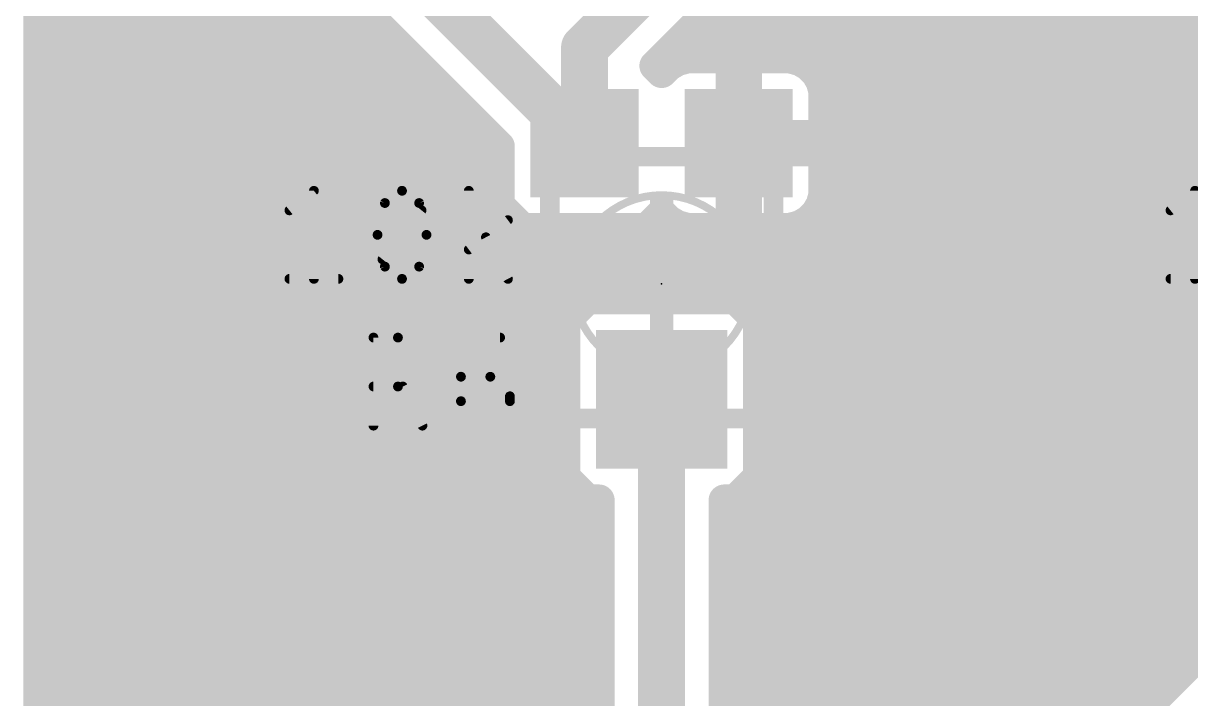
# Model space of a CAD drawing. Extents: x -2.6 to 72.5, y 2.5 to 55.9.
# Drawn here: x 42.52 to 57.66, y 12.4 to 21.16 of the extents above; entities that cross this region are included whole.
import ezdxf

# ---------------------------------------------------------------- set-up
doc = ezdxf.new("R2010")
doc.units = 0
for name, color, linetype in [('1', 12, 'CONTINUOUS'), ('21', 253, 'CONTINUOUS'), ('23', 53, 'CONTINUOUS'), ('25', 253, 'CONTINUOUS'), ('27', 253, 'CONTINUOUS'), ('29', 253, 'CONTINUOUS'), ('31', 253, 'CONTINUOUS'), ('51', 253, 'CONTINUOUS')]:
    doc.layers.add(name, color=color, linetype=linetype)

# ---------------------------------------------------------------- blocks, each defined once
blk = doc.blocks.new('RECT')
blk.add_solid([(-0.5, -0.5), (0.5, -0.5), (-0.5, 0.5), (0.5, 0.5)])

msp = doc.modelspace()

# ---------------------------------------------------------------- linework, layer by layer
at = {"layer": '1'}
for points, const_width in [([(49.8, 20.844), (56.769, 27.813)], 0.6096), ([(50.7144, 20.609), (55.9562, 25.8507)], 0.4064), ([(47.244, 22.161), (49.8, 19.605)], 0.6096), ([(42.7228, 6.3104), (42.7228, 22.1423)], 0.4064), ([(46.5549, 21.7006), (48.692, 19.5635)], 0.4064), ([(42.7228, 21.1328), (47.1227, 21.1328)], 0.4064), ([(51.2383, 21.1328), (58.5527, 21.1328)], 0.4064), ([(49.8, 19.605), (49.8, 20.844)], 0.6096), ([(42.7228, 20.7264), (47.5291, 20.7264)], 0.4064), ([(50.8319, 20.7264), (58.9591, 20.7264)], 0.4064), ([(51.1331, 20.713), (51.0039, 20.6784)], 0.4064), ([(51.7032, 20.713), (51.1331, 20.713)], 0.4064), ([(51.7032, 19.7018), (51.7032, 20.713)], 0.4064), ([(52.4669, 20.713), (51.8968, 20.713)], 0.4064), ([(51.8968, 20.713), (51.8968, 19.7018)], 0.4064), ([(52.5961, 20.6784), (52.4669, 20.713)], 0.4064), ([(50.8, 20.5234), (50.7144, 20.609)], 0.4064), ([(50.8881, 20.6115), (50.8, 20.5234)], 0.4064), ([(51.0039, 20.6784), (50.8881, 20.6115)], 0.4064), ([(52.7119, 20.6115), (52.5961, 20.6784)], 0.4064), ([(52.8065, 20.5169), (52.7119, 20.6115)], 0.4064), ([(52.8734, 20.4011), (52.8065, 20.5169)], 0.4064), ([(52.908, 20.2719), (52.8734, 20.4011)], 0.4064), ([(42.7228, 20.32), (47.9355, 20.32)], 0.4064), ([(51.7032, 20.32), (51.8968, 20.32)], 0.4064), ([(52.8951, 20.32), (59.3655, 20.32)], 0.4064), ([(52.908, 19.7018), (52.908, 20.2719)], 0.4064), ([(42.7228, 19.9136), (48.3419, 19.9136)], 0.4064), ([(51.7032, 19.9136), (51.8968, 19.9136)], 0.4064), ([(52.908, 19.9136), (59.7719, 19.9136)], 0.4064), ([(51.8968, 19.7018), (51.7032, 19.7018)], 0.4064), ([(51.8968, 19.5082), (51.8968, 19.7018)], 0.4064), ([(51.8968, 19.7018), (52.908, 19.7018)], 0.4064), ([(42.7228, 19.5072), (48.692, 19.5072)], 0.4064), ([(48.692, 19.5635), (48.692, 18.7946)], 0.4064), ([(51.7032, 18.497), (51.7032, 19.5082)], 0.4064), ([(51.7032, 19.5082), (51.8968, 19.5082)], 0.4064), ([(51.7032, 19.5072), (51.8968, 19.5072)], 0.4064), ([(51.8968, 19.5082), (51.8968, 18.497)], 0.4064), ([(52.908, 19.5082), (51.8968, 19.5082)], 0.4064), ([(52.908, 18.9381), (52.908, 19.5082)], 0.4064), ([(52.908, 19.5072), (60.122, 19.5072)], 0.4064), ([(42.7228, 19.1008), (48.692, 19.1008)], 0.4064), ([(51.7032, 19.1008), (51.8968, 19.1008)], 0.4064), ([(52.908, 19.1008), (60.122, 19.1008)], 0.4064), ([(52.8734, 18.8089), (52.908, 18.9381)], 0.4064), ([(48.692, 18.7946), (48.9896, 18.497)], 0.4064), ([(52.8065, 18.6931), (52.8734, 18.8089)], 0.4064), ([(42.7228, 18.6944), (48.7922, 18.6944)], 0.4064), ([(50.6104, 18.497), (50.8, 18.6866)], 0.4064), ([(50.8, 18.6866), (50.8881, 18.5985)], 0.4064), ([(50.8881, 18.5985), (51.0039, 18.5316)], 0.4064), ([(51.7032, 18.6944), (51.8968, 18.6944)], 0.4064), ([(52.5961, 18.5316), (52.7119, 18.5985)], 0.4064), ([(52.7119, 18.5985), (52.8065, 18.6931)], 0.4064), ([(52.8073, 18.6944), (60.2222, 18.6944)], 0.4064), ([(48.9896, 18.497), (50.6104, 18.497)], 0.4064), ([(51.0039, 18.5316), (51.1331, 18.497)], 0.4064), ([(51.1331, 18.497), (51.7032, 18.497)], 0.4064), ([(51.8968, 18.497), (52.4669, 18.497)], 0.4064), ([(52.4669, 18.497), (52.5961, 18.5316)], 0.4064), ([(42.7228, 18.288), (71.1073, 18.288)], 0.4064), ([(42.7228, 17.8816), (71.1073, 17.8816)], 0.4064), ([(49.8396, 17.588), (49.542, 17.2904)], 0.4064), ([(51.7604, 17.588), (49.8396, 17.588)], 0.4064), ([(52.058, 17.2904), (51.7604, 17.588)], 0.4064), ([(42.7228, 17.4752), (49.7268, 17.4752)], 0.4064), ([(51.8732, 17.4752), (61.1568, 17.4752)], 0.4064), ([(49.542, 17.2904), (49.542, 15.2696)], 0.4064), ([(52.058, 15.2696), (52.058, 17.2904)], 0.4064), ([(42.7228, 17.0688), (49.542, 17.0688)], 0.4064), ([(52.058, 17.0688), (60.972, 17.0688)], 0.4064), ([(42.7228, 16.6624), (49.542, 16.6624)], 0.4064), ([(52.058, 16.6624), (60.972, 16.6624)], 0.4064), ([(50.8, 16.28), (50.8, 8.89)], 0.6096), ([(42.7228, 16.256), (49.542, 16.256)], 0.4064), ([(52.058, 16.256), (60.972, 16.256)], 0.4064), ([(60.972, 16.1715), (56.6896, 11.8891)], 0.4064), ([(42.7228, 15.8496), (49.542, 15.8496)], 0.4064), ([(52.058, 15.8496), (60.6501, 15.8496)], 0.4064), ([(42.7228, 15.4432), (49.542, 15.4432)], 0.4064), ([(52.058, 15.4432), (60.2437, 15.4432)], 0.4064), ([(49.542, 15.2696), (49.8396, 14.972)], 0.4064), ([(51.7604, 14.972), (52.058, 15.2696)], 0.4064), ([(42.7228, 15.0368), (49.7748, 15.0368)], 0.4064), ([(49.8396, 14.972), (49.9872, 14.972)], 0.4064), ([(49.9872, 14.972), (49.9872, 8.7283)], 0.4064), ([(51.6128, 9.2267), (51.6128, 14.972)], 0.4064), ([(51.6128, 14.972), (51.7604, 14.972)], 0.4064), ([(51.8252, 15.0368), (59.8373, 15.0368)], 0.4064), ([(42.7228, 14.6304), (49.9872, 14.6304)], 0.4064), ([(51.6128, 14.6304), (59.4309, 14.6304)], 0.4064), ([(42.7228, 14.224), (49.9872, 14.224)], 0.4064), ([(51.6128, 14.224), (59.0245, 14.224)], 0.4064), ([(42.7228, 13.8176), (49.9872, 13.8176)], 0.4064), ([(51.6128, 13.8176), (58.6181, 13.8176)], 0.4064), ([(42.7228, 13.4112), (49.9872, 13.4112)], 0.4064), ([(51.6128, 13.4112), (58.2117, 13.4112)], 0.4064), ([(42.7228, 13.0048), (49.9872, 13.0048)], 0.4064), ([(51.6128, 13.0048), (57.8053, 13.0048)], 0.4064), ([(42.7228, 12.5984), (49.9872, 12.5984)], 0.4064), ([(51.6128, 12.5984), (57.3989, 12.5984)], 0.4064), ([(42.7228, 12.192), (49.9872, 12.192)], 0.4064), ([(51.6128, 12.192), (56.9925, 12.192)], 0.4064)]:
    msp.add_lwpolyline(points, dxfattribs=dict(at, const_width=const_width))
for points, const_width in [([(42.7228, 21.2344, 1), (42.7228, 21.0312)], 0.2032), ([(47.1227, 21.0312, 1), (47.1227, 21.2344)], 0.2032), ([(51.2383, 21.2344, 1), (51.2383, 21.0312)], 0.2032), ([(49.6922, 20.9518, 1), (49.9078, 20.7362)], 0.3048), ([(49.9524, 20.844, 1), (49.6476, 20.844)], 0.3048), ([(42.7228, 20.828, 1), (42.7228, 20.6248)], 0.2032), ([(47.5291, 20.6248, 1), (47.5291, 20.828)], 0.2032), ([(50.8319, 20.828, 1), (50.8319, 20.6248)], 0.2032), ([(51.1331, 20.8146, 1), (51.1331, 20.6114)], 0.2032), ([(51.1594, 20.6149, 1), (51.1068, 20.8111)], 0.2032), ([(51.8048, 20.713, 1), (51.6016, 20.713)], 0.2032), ([(51.7032, 20.6114, 1), (51.7032, 20.8146)], 0.2032), ([(51.8968, 20.8146, 1), (51.8968, 20.6114)], 0.2032), ([(51.9984, 20.713, 1), (51.7952, 20.713)], 0.2032), ([(52.4932, 20.8111, 1), (52.4406, 20.6149)], 0.2032), ([(52.4669, 20.6114, 1), (52.4669, 20.8146)], 0.2032), ([(50.7863, 20.6808, 1), (50.6426, 20.5371)], 0.2032), ([(50.6426, 20.6808, 1), (50.7863, 20.5371)], 0.2032), ([(50.8373, 20.6995, 1), (50.9389, 20.5235)], 0.2032), ([(50.9599, 20.5397, 1), (50.8162, 20.6833)], 0.2032), ([(50.9776, 20.7765, 1), (51.0302, 20.5802)], 0.2032), ([(51.0547, 20.5904, 1), (50.9531, 20.7664)], 0.2032), ([(52.6469, 20.7664, 1), (52.5453, 20.5904)], 0.2032), ([(52.5698, 20.5802, 1), (52.6224, 20.7765)], 0.2032), ([(52.7838, 20.6833, 1), (52.6401, 20.5397)], 0.2032), ([(52.6611, 20.5235, 1), (52.7627, 20.6995)], 0.2032), ([(50.7282, 20.5953, 1), (50.8718, 20.4516)], 0.2032), ([(50.7282, 20.4516, 1), (50.8718, 20.5953)], 0.2032), ([(52.8945, 20.5677, 1), (52.7185, 20.4661)], 0.2032), ([(52.7347, 20.4451, 1), (52.8783, 20.5888)], 0.2032), ([(52.9715, 20.4274, 1), (52.7752, 20.3748)], 0.2032), ([(42.7228, 20.4216, 1), (42.7228, 20.2184)], 0.2032), ([(47.9355, 20.2184, 1), (47.9355, 20.4216)], 0.2032), ([(51.7032, 20.4216, 1), (51.7032, 20.2184)], 0.2032), ([(51.8968, 20.2184, 1), (51.8968, 20.4216)], 0.2032), ([(52.7854, 20.3503, 1), (52.9614, 20.4519)], 0.2032), ([(52.8951, 20.4216, 1), (52.8951, 20.2184)], 0.2032), ([(53.0096, 20.2719, 1), (52.8064, 20.2719)], 0.2032), ([(52.8099, 20.2456, 1), (53.0061, 20.2982)], 0.2032), ([(42.7228, 20.0152, 1), (42.7228, 19.812)], 0.2032), ([(48.3419, 19.812, 1), (48.3419, 20.0152)], 0.2032), ([(51.7032, 20.0152, 1), (51.7032, 19.812)], 0.2032), ([(51.8968, 19.812, 1), (51.8968, 20.0152)], 0.2032), ([(52.908, 20.0152, 1), (52.908, 19.812)], 0.2032), ([(49.6922, 19.4972, 1), (49.9078, 19.7128)], 0.3048), ([(51.7032, 19.8034, 1), (51.7032, 19.6002)], 0.2032), ([(51.9984, 19.7018, 1), (51.7952, 19.7018)], 0.2032), ([(51.8968, 19.8034, 1), (51.8968, 19.6002)], 0.2032), ([(51.8968, 19.6002, 1), (51.8968, 19.8034)], 0.2032), ([(52.908, 19.6002, 1), (52.908, 19.8034)], 0.2032), ([(42.7228, 19.6088, 1), (42.7228, 19.4056)], 0.2032), ([(48.7936, 19.5635, 1), (48.5904, 19.5635)], 0.2032), ([(48.6202, 19.4917, 1), (48.7638, 19.6354)], 0.2032), ([(48.692, 19.4056, 1), (48.692, 19.6088)], 0.2032), ([(49.6476, 19.605, 1), (49.9524, 19.605)], 0.3048), ([(51.6016, 19.7018, 1), (51.8048, 19.7018)], 0.2032), ([(51.8048, 19.5082, 1), (51.6016, 19.5082)], 0.2032), ([(51.7032, 19.6098, 1), (51.7032, 19.4066)], 0.2032), ([(51.7032, 19.6088, 1), (51.7032, 19.4056)], 0.2032), ([(51.7952, 19.7018, 1), (51.9984, 19.7018)], 0.2032), ([(51.9984, 19.5082, 1), (51.7952, 19.5082)], 0.2032), ([(51.8968, 19.6098, 1), (51.8968, 19.4066)], 0.2032), ([(51.8968, 19.4066, 1), (51.8968, 19.6098)], 0.2032), ([(51.8968, 19.4056, 1), (51.8968, 19.6088)], 0.2032), ([(52.8064, 19.7018, 1), (53.0096, 19.7018)], 0.2032), ([(53.0096, 19.5082, 1), (52.8064, 19.5082)], 0.2032), ([(52.908, 19.6088, 1), (52.908, 19.4056)], 0.2032), ([(52.908, 19.4066, 1), (52.908, 19.6098)], 0.2032), ([(51.7952, 19.5082, 1), (51.9984, 19.5082)], 0.2032), ([(42.7228, 19.2024, 1), (42.7228, 18.9992)], 0.2032), ([(48.692, 18.9992, 1), (48.692, 19.2024)], 0.2032), ([(51.7032, 19.2024, 1), (51.7032, 18.9992)], 0.2032), ([(51.8968, 18.9992, 1), (51.8968, 19.2024)], 0.2032), ([(52.908, 19.2024, 1), (52.908, 18.9992)], 0.2032), ([(53.0061, 18.9118, 1), (52.8099, 18.9644)], 0.2032), ([(48.7638, 18.8664, 1), (48.6202, 18.7227)], 0.2032), ([(52.7752, 18.8352, 1), (52.9715, 18.7826)], 0.2032), ([(52.9614, 18.7581, 1), (52.7854, 18.8597)], 0.2032), ([(52.8064, 18.9381, 1), (53.0096, 18.9381)], 0.2032), ([(42.7228, 18.796, 1), (42.7228, 18.5928)], 0.2032), ([(48.5904, 18.7946, 1), (48.7936, 18.7946)], 0.2032), ([(48.7922, 18.5928, 1), (48.7922, 18.796)], 0.2032), ([(50.8718, 18.7584, 1), (50.7282, 18.6147)], 0.2032), ([(50.8718, 18.6147, 1), (50.7282, 18.7584)], 0.2032), ([(50.9389, 18.6865, 1), (50.8373, 18.5105)], 0.2032), ([(51.7032, 18.796, 1), (51.7032, 18.5928)], 0.2032), ([(51.8968, 18.5928, 1), (51.8968, 18.796)], 0.2032), ([(52.7627, 18.5105, 1), (52.6611, 18.6865)], 0.2032), ([(52.7185, 18.7439, 1), (52.8945, 18.6423)], 0.2032), ([(52.8073, 18.796, 1), (52.8073, 18.5928)], 0.2032), ([(52.8783, 18.6212, 1), (52.7347, 18.7649)], 0.2032), ([(48.9896, 18.5986, 1), (48.9896, 18.3954)], 0.2032), ([(48.9177, 18.4252, 1), (49.0614, 18.5688)], 0.2032), ([(50.5386, 18.5688, 1), (50.6823, 18.4252)], 0.2032), ([(50.6104, 18.3954, 1), (50.6104, 18.5986)], 0.2032), ([(50.8162, 18.5267, 1), (50.9599, 18.6703)], 0.2032), ([(51.0302, 18.6298, 1), (50.9776, 18.4335)], 0.2032), ([(50.9531, 18.4436, 1), (51.0547, 18.6196)], 0.2032), ([(51.1331, 18.5986, 1), (51.1331, 18.3954)], 0.2032), ([(51.1068, 18.3989, 1), (51.1594, 18.5951)], 0.2032), ([(51.7032, 18.3954, 1), (51.7032, 18.5986)], 0.2032), ([(51.8968, 18.5986, 1), (51.8968, 18.3954)], 0.2032), ([(52.4406, 18.5951, 1), (52.4932, 18.3989)], 0.2032), ([(52.4669, 18.3954, 1), (52.4669, 18.5986)], 0.2032), ([(52.5453, 18.6196, 1), (52.6469, 18.4436)], 0.2032), ([(52.6224, 18.4335, 1), (52.5698, 18.6298)], 0.2032), ([(52.6401, 18.6703, 1), (52.7838, 18.5267)], 0.2032), ([(42.7228, 18.3896, 1), (42.7228, 18.1864)], 0.2032), ([(51.6016, 18.497, 1), (51.8048, 18.497)], 0.2032), ([(51.7952, 18.497, 1), (51.9984, 18.497)], 0.2032), ([(42.7228, 17.9832, 1), (42.7228, 17.78)], 0.2032), ([(49.8396, 17.6896, 1), (49.8396, 17.4864)], 0.2032), ([(49.9114, 17.5162, 1), (49.7677, 17.6598)], 0.2032), ([(51.8323, 17.6598, 1), (51.6886, 17.5162)], 0.2032), ([(51.7604, 17.4864, 1), (51.7604, 17.6896)], 0.2032), ([(42.7228, 17.5768, 1), (42.7228, 17.3736)], 0.2032), ([(49.7268, 17.3736, 1), (49.7268, 17.5768)], 0.2032), ([(51.8732, 17.5768, 1), (51.8732, 17.3736)], 0.2032), ([(49.6436, 17.2904, 1), (49.4404, 17.2904)], 0.2032), ([(49.4702, 17.3623, 1), (49.6138, 17.2186)], 0.2032), ([(52.1596, 17.2904, 1), (51.9564, 17.2904)], 0.2032), ([(51.9862, 17.2186, 1), (52.1298, 17.3623)], 0.2032), ([(42.7228, 17.1704, 1), (42.7228, 16.9672)], 0.2032), ([(49.542, 16.9672, 1), (49.542, 17.1704)], 0.2032), ([(52.058, 17.1704, 1), (52.058, 16.9672)], 0.2032), ([(42.7228, 16.764, 1), (42.7228, 16.5608)], 0.2032), ([(49.542, 16.5608, 1), (49.542, 16.764)], 0.2032), ([(52.058, 16.764, 1), (52.058, 16.5608)], 0.2032), ([(50.9524, 16.28, 1), (50.6476, 16.28)], 0.3048), ([(42.7228, 16.3576, 1), (42.7228, 16.1544)], 0.2032), ([(49.542, 16.1544, 1), (49.542, 16.3576)], 0.2032), ([(52.058, 16.3576, 1), (52.058, 16.1544)], 0.2032), ([(42.7228, 15.9512, 1), (42.7228, 15.748)], 0.2032), ([(49.542, 15.748, 1), (49.542, 15.9512)], 0.2032), ([(52.058, 15.9512, 1), (52.058, 15.748)], 0.2032), ([(42.7228, 15.5448, 1), (42.7228, 15.3416)], 0.2032), ([(49.542, 15.3416, 1), (49.542, 15.5448)], 0.2032), ([(52.058, 15.5448, 1), (52.058, 15.3416)], 0.2032), ([(49.6138, 15.3414, 1), (49.4702, 15.1977)], 0.2032), ([(52.1298, 15.1977, 1), (51.9862, 15.3414)], 0.2032), ([(49.4404, 15.2696, 1), (49.6436, 15.2696)], 0.2032), ([(51.9564, 15.2696, 1), (52.1596, 15.2696)], 0.2032), ([(42.7228, 15.1384, 1), (42.7228, 14.9352)], 0.2032), ([(49.8396, 15.0736, 1), (49.8396, 14.8704)], 0.2032), ([(49.7677, 14.9002, 1), (49.9114, 15.0438)], 0.2032), ([(49.7748, 14.9352, 1), (49.7748, 15.1384)], 0.2032), ([(50.0888, 14.972, 1), (49.8856, 14.972)], 0.2032), ([(49.9872, 14.8704, 1), (49.9872, 15.0736)], 0.2032), ([(51.7144, 14.972, 1), (51.5112, 14.972)], 0.2032), ([(51.6128, 15.0736, 1), (51.6128, 14.8704)], 0.2032), ([(51.6886, 15.0438, 1), (51.8323, 14.9002)], 0.2032), ([(51.8252, 15.1384, 1), (51.8252, 14.9352)], 0.2032), ([(51.7604, 14.8704, 1), (51.7604, 15.0736)], 0.2032), ([(42.7228, 14.732, 1), (42.7228, 14.5288)], 0.2032), ([(49.9872, 14.5288, 1), (49.9872, 14.732)], 0.2032), ([(51.6128, 14.732, 1), (51.6128, 14.5288)], 0.2032), ([(42.7228, 14.3256, 1), (42.7228, 14.1224)], 0.2032), ([(49.9872, 14.1224, 1), (49.9872, 14.3256)], 0.2032), ([(51.6128, 14.3256, 1), (51.6128, 14.1224)], 0.2032), ([(42.7228, 13.9192, 1), (42.7228, 13.716)], 0.2032), ([(49.9872, 13.716, 1), (49.9872, 13.9192)], 0.2032), ([(51.6128, 13.9192, 1), (51.6128, 13.716)], 0.2032), ([(42.7228, 13.5128, 1), (42.7228, 13.3096)], 0.2032), ([(49.9872, 13.3096, 1), (49.9872, 13.5128)], 0.2032), ([(51.6128, 13.5128, 1), (51.6128, 13.3096)], 0.2032), ([(42.7228, 13.1064, 1), (42.7228, 12.9032)], 0.2032), ([(49.9872, 12.9032, 1), (49.9872, 13.1064)], 0.2032), ([(51.6128, 13.1064, 1), (51.6128, 12.9032)], 0.2032), ([(42.7228, 12.7, 1), (42.7228, 12.4968)], 0.2032), ([(49.9872, 12.4968, 1), (49.9872, 12.7)], 0.2032), ([(51.6128, 12.7, 1), (51.6128, 12.4968)], 0.2032), ([(57.3989, 12.4968, 1), (57.3989, 12.7)], 0.2032), ([(42.7228, 12.2936, 1), (42.7228, 12.0904)], 0.2032), ([(49.9872, 12.0904, 1), (49.9872, 12.2936)], 0.2032), ([(51.6128, 12.2936, 1), (51.6128, 12.0904)], 0.2032), ([(56.9925, 12.0904, 1), (56.9925, 12.2936)], 0.2032)]:
    msp.add_lwpolyline(points, format="xyb", dxfattribs=dict(at, const_width=const_width))
at = {"layer": '21', "const_width": 0.254}
for points in [[(49.35, 18.18), (49.35, 16.03)], [(52.25, 18.18), (52.25, 16.03)], [(49.35, 16.03), (49.95, 16.03)], [(52.25, 16.03), (51.65, 16.03)]]:
    msp.add_lwpolyline(points, dxfattribs=at)
at = {"layer": '21', "const_width": 0.127}
for points in [[(49.4135, 18.18, 1), (49.2865, 18.18)], [(52.3135, 18.18, 1), (52.1865, 18.18)], [(49.35, 16.0935, 1), (49.35, 15.9665)], [(49.2865, 16.03, 1), (49.4135, 16.03)], [(49.95, 15.9665, 1), (49.95, 16.0935)], [(51.65, 16.0935, 1), (51.65, 15.9665)], [(52.1865, 16.03, 1), (52.3135, 16.03)], [(52.25, 15.9665, 1), (52.25, 16.0935)]]:
    msp.add_lwpolyline(points, format="xyb", dxfattribs=at)
at = {"layer": '23'}
msp.add_point((50.8, 17.78), dxfattribs=at)
at = {"layer": '25'}
for points, const_width in [([(47.0935, 17.0815, 1), (47.03, 17.0815)], 0.0635), ([(47.0618, 17.1133, 1), (47.0618, 17.0498)], 0.0635), ([(47.3793, 16.4465, 1), (47.3793, 17.0815)], 0.127), ([(47.3793, 17.1133, 1), (47.3793, 17.0498)], 0.0635), ([(47.3793, 17.0498, 1), (47.3793, 17.1133)], 0.0635), ([(48.7045, 17.0815, 0.4142), (48.1965, 16.5735)], 0.127), ([(48.7045, 17.0498, 1), (48.7045, 17.1133)], 0.0635), ([(47.0618, 16.4782, 1), (47.0618, 16.4148)], 0.0635), ([(47.3793, 16.4782, 1), (47.3793, 16.4148)], 0.0635), ([(47.3793, 16.4148, 1), (47.3793, 16.4782)], 0.0635), ([(47.4712, 16.4607, 1), (47.4144, 16.4323)], 0.0635), ([(48.2283, 16.5735, 1), (48.1647, 16.5735)], 0.0635), ([(48.1965, 16.6052, 1), (48.1965, 16.5418)], 0.0635), ([(48.1647, 16.5735, 1), (48.2283, 16.5735)], 0.0635), ([(48.8315, 16.3195, 0.4142), (48.5775, 16.5735)], 0.127), ([(48.5775, 16.6052, 1), (48.5775, 16.5418)], 0.0635), ([(48.5775, 16.5418, 1), (48.5775, 16.6052)], 0.0635), ([(48.8633, 16.3195, 1), (48.7998, 16.3195)], 0.0635), ([(48.1965, 16.256, 1), (48.8315, 16.256)], 0.127), ([(48.2283, 16.256, 1), (48.1647, 16.256)], 0.0635), ([(48.1647, 16.256, 1), (48.2283, 16.256)], 0.0635), ([(48.7998, 16.3195, 1), (48.8633, 16.3195)], 0.0635), ([(48.8633, 16.256, 1), (48.7998, 16.256)], 0.0635), ([(48.7998, 16.256, 1), (48.8633, 16.256)], 0.0635), ([(47.03, 15.9385, 1), (47.0935, 15.9385)], 0.0635), ([(47.6684, 15.9243, 1), (47.7252, 15.9527)], 0.0635)]:
    msp.add_lwpolyline(points, format="xyb", dxfattribs=dict(at, const_width=const_width))
at = {"layer": '25', "const_width": 0.127}
for points in [[(47.0618, 15.9385), (47.0618, 17.0815)], [(47.0618, 17.0815), (47.3793, 17.0815)], [(47.3793, 16.4465), (47.0618, 16.4465)], [(47.6968, 15.9385), (47.4428, 16.4465)], [(48.1965, 16.5735), (48.5775, 16.5735)], [(48.1965, 16.256), (48.1965, 16.5735)], [(48.8315, 16.3195), (48.8315, 16.256)]]:
    msp.add_lwpolyline(points, dxfattribs=at)
at = {"layer": '27', "const_width": 0.127}
for points in [[(45.9715, 18.7325), (46.289, 18.9865)], [(46.289, 18.9865), (46.289, 17.8435)], [(48.2981, 17.8435), (48.2981, 18.9865)], [(57.4015, 18.7325), (57.719, 18.9865)], [(57.719, 18.9865), (57.719, 17.8435)], [(47.178, 18.0975), (47.686, 18.7325)], [(48.8061, 18.6055), (48.2981, 18.2245)], [(48.8061, 17.8435), (48.5204, 18.3833)], [(45.9715, 17.8435), (46.6065, 17.8435)], [(57.4015, 17.8435), (58.0365, 17.8435)]]:
    msp.add_lwpolyline(points, dxfattribs=at)
at = {"layer": '27'}
for points, const_width in [([(46.3207, 18.9865, 1), (46.2572, 18.9865)], 0.0635), ([(46.3088, 18.9617, 1), (46.2691, 19.0113)], 0.0635), ([(47.432, 18.9865, 0.3205), (47.2097, 18.8278)], 0.127), ([(47.6542, 18.8278, 0.3205), (47.432, 18.9865)], 0.127), ([(47.432, 19.0182, 1), (47.432, 18.9548)], 0.0635), ([(47.432, 18.9548, 1), (47.432, 19.0182)], 0.0635), ([(48.3299, 18.9865, 1), (48.2664, 18.9865)], 0.0635), ([(57.7507, 18.9865, 1), (57.6872, 18.9865)], 0.0635), ([(45.9516, 18.7573, 1), (45.9913, 18.7077)], 0.0635), ([(47.2097, 18.8278, 0.1139), (47.1145, 18.415)], 0.127), ([(47.1797, 18.838, 1), (47.2397, 18.8175)], 0.0635), ([(47.2383, 18.8138, 1), (47.1812, 18.8417)], 0.0635), ([(47.7495, 18.415, 0.1139), (47.6542, 18.8278)], 0.127), ([(47.6828, 18.8417, 1), (47.6257, 18.8138)], 0.0635), ([(47.6242, 18.8175, 1), (47.6842, 18.838)], 0.0635), ([(47.7108, 18.7127, 1), (47.6612, 18.7523)], 0.0635), ([(57.3816, 18.7573, 1), (57.4213, 18.7077)], 0.0635), ([(48.8252, 18.5801, 1), (48.7871, 18.6309)], 0.0635), ([(47.1145, 18.415, 0.1139), (47.2097, 18.0023)], 0.127), ([(47.1462, 18.415, 1), (47.0827, 18.415)], 0.0635), ([(47.6542, 18.0023, 0.1139), (47.7495, 18.415)], 0.127), ([(47.7812, 18.415, 1), (47.7177, 18.415)], 0.0635), ([(47.0827, 18.415, 1), (47.1462, 18.415)], 0.0635), ([(47.7177, 18.415, 1), (47.7812, 18.415)], 0.0635), ([(48.5484, 18.3981, 1), (48.4923, 18.3684)], 0.0635), ([(48.2791, 18.2499, 1), (48.3172, 18.1991)], 0.0635), ([(47.1532, 18.1173, 1), (47.2028, 18.0777)], 0.0635), ([(47.2097, 18.0023, 0.3205), (47.432, 17.8435)], 0.127), ([(47.2397, 18.0125, 1), (47.1797, 17.992)], 0.0635), ([(47.1812, 17.9883, 1), (47.2383, 18.0162)], 0.0635), ([(47.432, 17.8435, 0.3205), (47.6542, 18.0023)], 0.127), ([(47.6257, 18.0162, 1), (47.6828, 17.9883)], 0.0635), ([(47.6842, 17.992, 1), (47.6242, 18.0125)], 0.0635), ([(45.9715, 17.8753, 1), (45.9715, 17.8118)], 0.0635), ([(46.2572, 17.8435, 1), (46.3207, 17.8435)], 0.0635), ([(46.6065, 17.8118, 1), (46.6065, 17.8753)], 0.0635), ([(47.432, 17.8753, 1), (47.432, 17.8118)], 0.0635), ([(47.432, 17.8118, 1), (47.432, 17.8753)], 0.0635), ([(48.2664, 17.8435, 1), (48.3299, 17.8435)], 0.0635), ([(48.778, 17.8286, 1), (48.8342, 17.8584)], 0.0635), ([(57.4015, 17.8753, 1), (57.4015, 17.8118)], 0.0635), ([(57.6872, 17.8435, 1), (57.7507, 17.8435)], 0.0635)]:
    msp.add_lwpolyline(points, format="xyb", dxfattribs=dict(at, const_width=const_width))
at = {"layer": '51', "const_width": 0.254}
for points in [[(52.25, 19.43), (49.35, 19.43)], [(49.35, 19.43), (49.35, 16.03)], [(52.25, 16.03), (52.25, 19.43)], [(49.35, 16.03), (52.25, 16.03)]]:
    msp.add_lwpolyline(points, dxfattribs=at)
at = {"layer": '51'}
for points, const_width in [([(49.35, 19.4935, 1), (49.35, 19.3665)], 0.127), ([(49.4135, 19.43, 1), (49.2865, 19.43)], 0.127), ([(52.3135, 19.43, 1), (52.1865, 19.43)], 0.127), ([(52.25, 19.3665, 1), (52.25, 19.4935)], 0.127), ([(50.8, 16.63, 1), (50.8, 18.93, 1), (50.8, 16.63)], 0.1016), ([(49.35, 16.0935, 1), (49.35, 15.9665)], 0.127), ([(49.2865, 16.03, 1), (49.4135, 16.03)], 0.127), ([(52.1865, 16.03, 1), (52.3135, 16.03)], 0.127), ([(52.25, 15.9665, 1), (52.25, 16.0935)], 0.127)]:
    msp.add_lwpolyline(points, format="xyb", dxfattribs=dict(at, const_width=const_width))

# ---------------------------------------------------------------- block references
at = {"layer": '1', "rotation": 180}
for p, xscale, yscale in [((49.8, 19.605), 1.2, 1.2), ((51.8, 19.605), 1.2, 1.2), ((50.8, 16.28), 1.5, 1.6)]:
    msp.add_blockref('RECT', p, dxfattribs=dict(at, xscale=xscale, yscale=yscale))
at = {"layer": '29', "rotation": 180}
for p, xscale, yscale in [((49.8, 19.605), 1.4032, 1.4032), ((51.8, 19.605), 1.4032, 1.4032), ((50.8, 16.28), 1.7032, 1.8032)]:
    msp.add_blockref('RECT', p, dxfattribs=dict(at, xscale=xscale, yscale=yscale))
at = {"layer": '31', "rotation": 180}
for p, xscale, yscale in [((49.8, 19.605), 1.2, 1.2), ((51.8, 19.605), 1.2, 1.2), ((50.8, 16.28), 1.5, 1.6)]:
    msp.add_blockref('RECT', p, dxfattribs=dict(at, xscale=xscale, yscale=yscale))
at = {"layer": '51', "rotation": 180}
for xscale, yscale in [(0.3, 2.3), (2.3, 0.3)]:
    msp.add_blockref('RECT', (50.8, 17.78), dxfattribs=dict(at, xscale=xscale, yscale=yscale))

doc.saveas('drawing.dxf')
